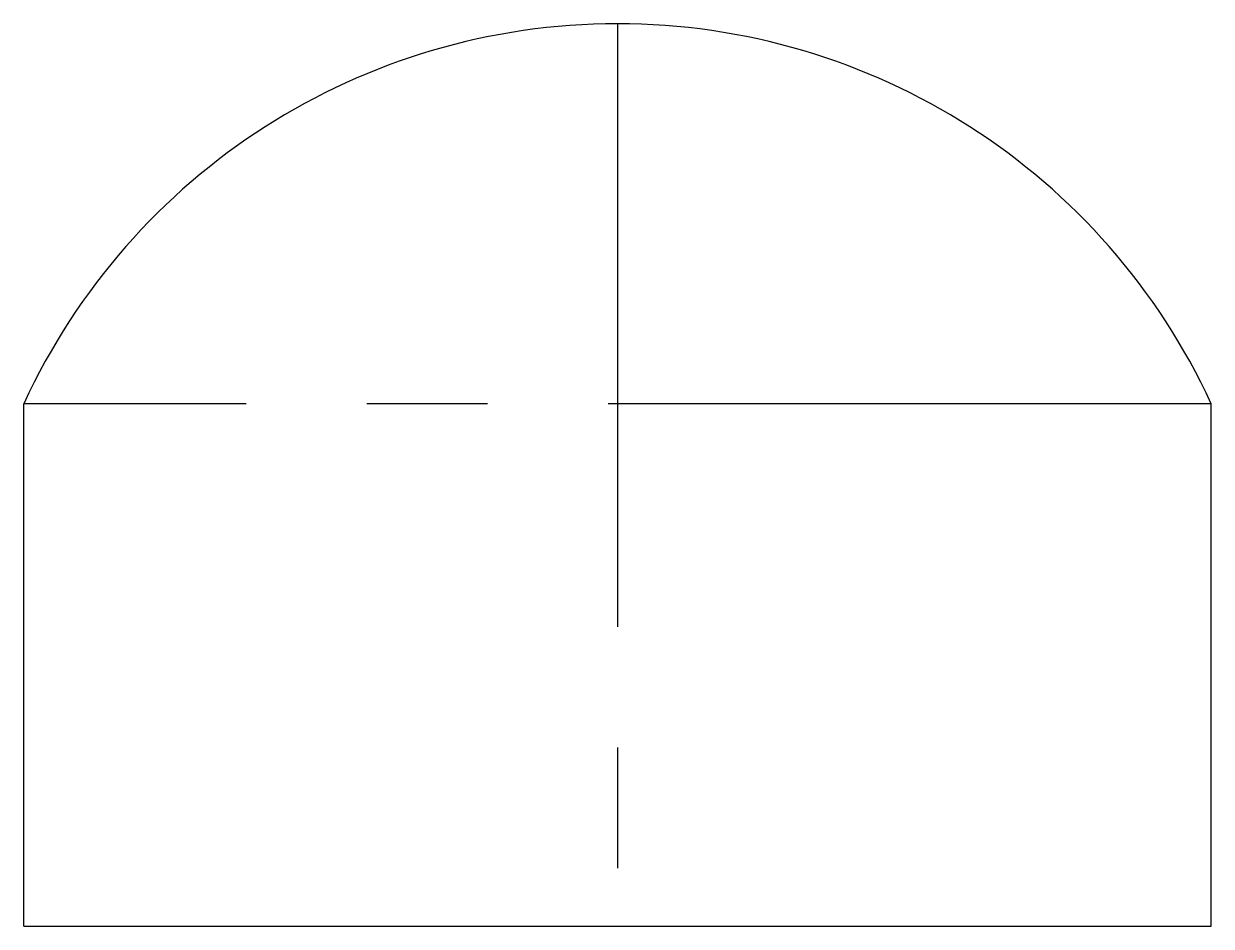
# Model space of a CAD drawing. Header units: millimetres. Extents: x 0 to 25, y 0 to 19.
import ezdxf

# ---------------------------------------------------------------- set-up
doc = ezdxf.new("R2010")
doc.units = ezdxf.units.MM
doc.linetypes.add('CENTERX2', pattern=[20.32, 12.7, -2.54, 2.54, -2.54])

msp = doc.modelspace()

# ---------------------------------------------------------------- linework, layer by layer
at = {"color": 7, "linetype": 'CENTERX2'}
for p, q in [((12.5, 19), (12.5, 0)), ((25, 11), (0, 11))]:
    msp.add_line(p, q, dxfattribs=at)
at = {"color": 7, "linetype": 'Continuous'}
for p, q in [((0, 0), (0, 11)), ((25, 0), (25, 11)), ((0, 0), (25, 0))]:
    msp.add_line(p, q, dxfattribs=at)
msp.add_arc((12.5, 5.234375), 13.765625, 24.7615139, 155.2384861, dxfattribs=at)

doc.saveas('drawing.dxf')
